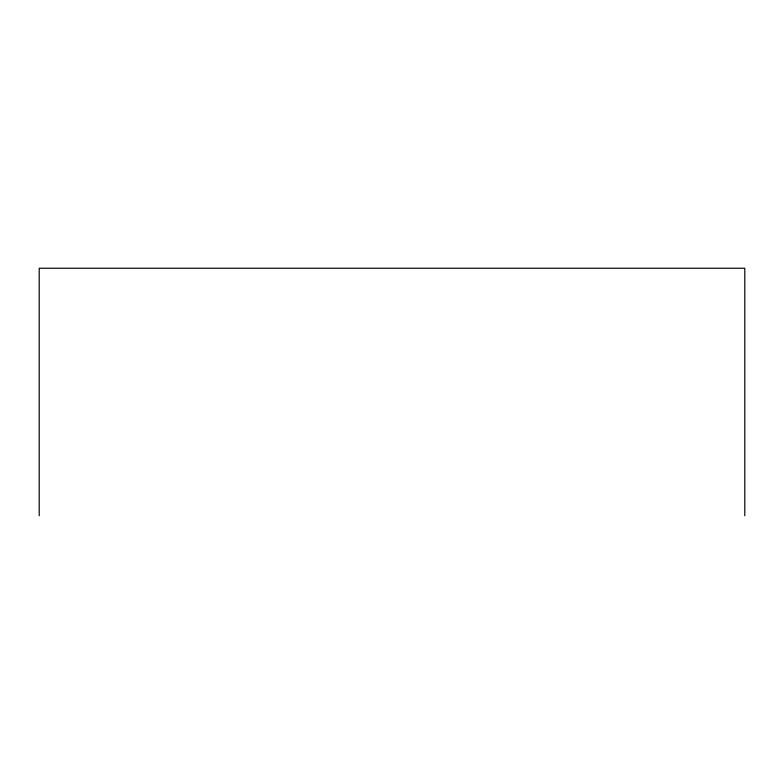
<?xml version="1.0" encoding="UTF-8"?>
<svg xmlns="http://www.w3.org/2000/svg" width="784" height="784" viewBox="0 0 784 784"><rect width="100%" height="100%" fill="white"/><g stroke="black" fill="none" stroke-linecap="round" stroke-linejoin="round"><path stroke-width="1.18" d="M744.8 515.764L744.8 268.236L39.2 268.236L39.2 515.764"/></g></svg>
